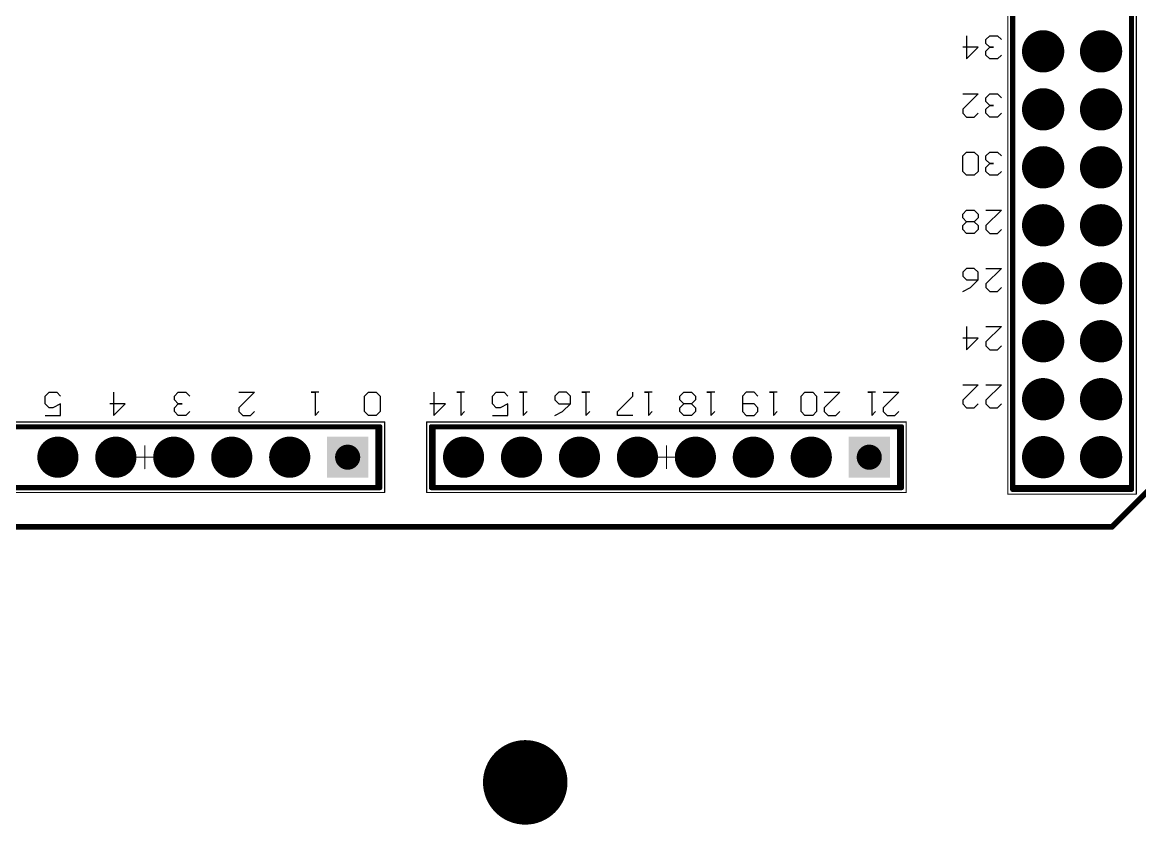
# Model space of a CAD drawing. Header units: millimetres. Extents: x 87 to 293, y -26 to 48.
# Drawn here: x 218.35 to 267.32, y -25.53 to 9.62 of the extents above; entities that cross this region are included whole.
import ezdxf

# ---------------------------------------------------------------- set-up
doc = ezdxf.new("R2010")
doc.units = ezdxf.units.MM
for name, color, linetype in [('BottomLayer', 5, 'Continuous'), ('BottomSolder', 6, 'Continuous'), ('Mechanical13', 56, 'Continuous'), ('Mechanical15', 56, 'Continuous'), ('MultiLayer', 9, 'Continuous'), ('PadHoleLayer', 156, 'Continuous'), ('TopLayer', 1, 'Continuous'), ('TopOverlay', 2, 'Continuous'), ('TopSolder', 216, 'Continuous'), ('ViaHoleLayer', 16, 'Continuous')]:
    doc.layers.add(name, color=color, linetype=linetype)

# ---------------------------------------------------------------- blocks, each defined once
blk = doc.blocks.new('MEGA2560_8')
at = {"layer": 'BottomLayer'}
for points, const_width in [([(-34.702, 24.13, 1), (-33.878, 24.13, 1)], 0.825), ([(-32.162, 24.13, 1), (-31.338, 24.13, 1)], 0.825), ([(-21.99, 24.13, 1), (-21.19, 24.13, 1)], 0.8), ([(-19.45, 24.13, 1), (-18.65, 24.13, 1)], 0.8), ([(-16.91, 24.13, 1), (-16.11, 24.13, 1)], 0.8), ([(-14.37, 24.13, 1), (-13.57, 24.13, 1)], 0.8), ([(-11.83, 24.13, 1), (-11.03, 24.13, 1)], 0.8), ([(-9.29, 24.13, 1), (-8.49, 24.13, 1)], 0.8), ([(-6.75, 24.13, 1), (-5.95, 24.13, 1)], 0.8), ([(0.87, 24.13, 1), (1.67, 24.13, 1)], 0.8), ([(3.41, 24.13, 1), (4.21, 24.13, 1)], 0.8), ([(5.95, 24.13, 1), (6.75, 24.13, 1)], 0.8), ([(8.49, 24.13, 1), (9.29, 24.13, 1)], 0.8), ([(11.03, 24.13, 1), (11.83, 24.13, 1)], 0.8), ([(-34.702, 21.59, 1), (-33.878, 21.59, 1)], 0.825), ([(-32.162, 21.59, 1), (-31.338, 21.59, 1)], 0.825), ([(-34.702, 19.05, 1), (-33.878, 19.05, 1)], 0.825), ([(-32.162, 19.05, 1), (-31.338, 19.05, 1)], 0.825), ([(-34.702, 16.51, 1), (-33.878, 16.51, 1)], 0.825), ([(-32.162, 16.51, 1), (-31.338, 16.51, 1)], 0.825), ([(-34.702, 13.97, 1), (-33.878, 13.97, 1)], 0.825), ([(-32.162, 13.97, 1), (-31.338, 13.97, 1)], 0.825), ([(-34.702, 11.43, 1), (-33.878, 11.43, 1)], 0.825), ([(-32.162, 11.43, 1), (-31.338, 11.43, 1)], 0.825), ([(-34.702, 8.89, 1), (-33.878, 8.89, 1)], 0.825), ([(-32.162, 8.89, 1), (-31.338, 8.89, 1)], 0.825), ([(-34.702, 6.35, 1), (-33.878, 6.35, 1)], 0.825), ([(-32.162, 6.35, 1), (-31.338, 6.35, 1)], 0.825)]:
    blk.add_lwpolyline(points, format="xyb", close=True, dxfattribs=dict(at, const_width=const_width))
for points in [[(-24.93, 23.33), (-23.33, 23.33), (-24.93, 24.93), (-23.33, 24.93)], [(-2.07, 23.33), (-0.47, 23.33), (-2.07, 24.93), (-0.47, 24.93)]]:
    blk.add_solid(points, dxfattribs=at)
at = {"layer": 'BottomSolder'}
for points, const_width in [([(-34.753, 24.13, 1), (-33.827, 24.13, 1)], 0.927), ([(-32.213, 24.13, 1), (-31.287, 24.13, 1)], 0.927), ([(-22.041, 24.13, 1), (-21.139, 24.13, 1)], 0.902), ([(-19.501, 24.13, 1), (-18.599, 24.13, 1)], 0.902), ([(-16.961, 24.13, 1), (-16.059, 24.13, 1)], 0.902), ([(-14.421, 24.13, 1), (-13.519, 24.13, 1)], 0.902), ([(-11.881, 24.13, 1), (-10.979, 24.13, 1)], 0.902), ([(-9.341, 24.13, 1), (-8.439, 24.13, 1)], 0.902), ([(-6.801, 24.13, 1), (-5.899, 24.13, 1)], 0.902), ([(0.819, 24.13, 1), (1.721, 24.13, 1)], 0.902), ([(3.359, 24.13, 1), (4.261, 24.13, 1)], 0.902), ([(5.899, 24.13, 1), (6.801, 24.13, 1)], 0.902), ([(8.439, 24.13, 1), (9.341, 24.13, 1)], 0.902), ([(10.979, 24.13, 1), (11.881, 24.13, 1)], 0.902), ([(-34.753, 21.59, 1), (-33.827, 21.59, 1)], 0.927), ([(-32.213, 21.59, 1), (-31.287, 21.59, 1)], 0.927), ([(-34.753, 19.05, 1), (-33.827, 19.05, 1)], 0.927), ([(-32.213, 19.05, 1), (-31.287, 19.05, 1)], 0.927), ([(-34.753, 16.51, 1), (-33.827, 16.51, 1)], 0.927), ([(-32.213, 16.51, 1), (-31.287, 16.51, 1)], 0.927), ([(-34.753, 13.97, 1), (-33.827, 13.97, 1)], 0.927), ([(-32.213, 13.97, 1), (-31.287, 13.97, 1)], 0.927), ([(-34.753, 11.43, 1), (-33.827, 11.43, 1)], 0.927), ([(-32.213, 11.43, 1), (-31.287, 11.43, 1)], 0.927), ([(-34.753, 8.89, 1), (-33.827, 8.89, 1)], 0.927), ([(-32.213, 8.89, 1), (-31.287, 8.89, 1)], 0.927), ([(-34.753, 6.35, 1), (-33.827, 6.35, 1)], 0.927), ([(-32.213, 6.35, 1), (-31.287, 6.35, 1)], 0.927)]:
    blk.add_lwpolyline(points, format="xyb", close=True, dxfattribs=dict(at, const_width=const_width))
for points in [[(-25.032, 23.228), (-23.228, 23.228), (-25.032, 25.032), (-23.228, 25.032)], [(-2.172, 23.228), (-0.368, 23.228), (-2.172, 25.032), (-0.368, 25.032)]]:
    blk.add_solid(points, dxfattribs=at)
at = {"layer": 'Mechanical13', "const_width": 0.1}
for points in [[(-35.56, 25.4), (-35.56, -20.32)], [(-30.48, 25.4), (-35.56, 25.4)], [(-30.48, 25.4), (-30.48, -20.32)], [(-25.4, 25.4), (-25.4, 22.86)], [(-5.08, 25.4), (-25.4, 25.4)], [(-5.08, 25.4), (-5.08, 22.86)], [(-2.54, 25.4), (-2.54, 22.86)], [(17.78, 25.4), (-2.54, 25.4)], [(-5.08, 22.86), (-25.4, 22.86)], [(17.78, 22.86), (-2.54, 22.86)]]:
    blk.add_lwpolyline(points, dxfattribs=at)
at = {"layer": 'Mechanical13', "const_width": 0.05}
for points in [[(-35.585, 25.4, 1), (-35.535, 25.4, 1)], [(-35.585, 25.4, 1), (-35.535, 25.4, 1)], [(-30.505, 25.4, 1), (-30.455, 25.4, 1)], [(-30.505, 25.4, 1), (-30.455, 25.4, 1)], [(-25.425, 25.4, 1), (-25.375, 25.4, 1)], [(-25.425, 25.4, 1), (-25.375, 25.4, 1)], [(-5.105, 25.4, 1), (-5.055, 25.4, 1)], [(-5.105, 25.4, 1), (-5.055, 25.4, 1)], [(-2.565, 25.4, 1), (-2.515, 25.4, 1)], [(-2.565, 25.4, 1), (-2.515, 25.4, 1)], [(-25.425, 22.86, 1), (-25.375, 22.86, 1)], [(-25.425, 22.86, 1), (-25.375, 22.86, 1)], [(-5.105, 22.86, 1), (-5.055, 22.86, 1)], [(-5.105, 22.86, 1), (-5.055, 22.86, 1)], [(-2.565, 22.86, 1), (-2.515, 22.86, 1)], [(-2.565, 22.86, 1), (-2.515, 22.86, 1)]]:
    blk.add_lwpolyline(points, format="xyb", close=True, dxfattribs=at)
at = {"layer": 'Mechanical15', "const_width": 0.05}
for points in [[(-30.205, 25.75), (-35.835, 25.75)], [(-35.835, 25.75), (-35.835, -20.67)], [(-30.205, 25.75), (-30.205, -20.67)], [(-25.75, 25.675), (-25.75, 22.585)], [(-4.73, 25.675), (-25.75, 25.675)], [(-4.73, 25.675), (-4.73, 22.585)], [(-2.89, 25.675), (-2.89, 22.585)], [(18.13, 25.675), (-2.89, 25.675)], [(-15.24, 24.63), (-15.24, 23.63)], [(7.62, 24.63), (7.62, 23.63)], [(-14.74, 24.13), (-15.74, 24.13)], [(8.12, 24.13), (7.12, 24.13)], [(-4.73, 22.585), (-25.75, 22.585)], [(18.13, 22.585), (-2.89, 22.585)]]:
    blk.add_lwpolyline(points, dxfattribs=at)
at = {"layer": 'Mechanical15', "const_width": 0.025}
for points in [[(-35.848, 25.75, 1), (-35.823, 25.75, 1)], [(-35.848, 25.75, 1), (-35.823, 25.75, 1)], [(-30.217, 25.75, 1), (-30.192, 25.75, 1)], [(-30.217, 25.75, 1), (-30.192, 25.75, 1)], [(-25.762, 25.675, 1), (-25.737, 25.675, 1)], [(-25.762, 25.675, 1), (-25.737, 25.675, 1)], [(-4.743, 25.675, 1), (-4.718, 25.675, 1)], [(-4.743, 25.675, 1), (-4.718, 25.675, 1)], [(-2.902, 25.675, 1), (-2.877, 25.675, 1)], [(-2.902, 25.675, 1), (-2.877, 25.675, 1)], [(-15.252, 24.63, 1), (-15.228, 24.63, 1)], [(7.608, 24.63, 1), (7.632, 24.63, 1)], [(-15.752, 24.13, 1), (-15.727, 24.13, 1)], [(-14.753, 24.13, 1), (-14.728, 24.13, 1)], [(7.108, 24.13, 1), (7.133, 24.13, 1)], [(8.107, 24.13, 1), (8.132, 24.13, 1)], [(-15.252, 23.63, 1), (-15.228, 23.63, 1)], [(7.608, 23.63, 1), (7.632, 23.63, 1)], [(-25.762, 22.585, 1), (-25.737, 22.585, 1)], [(-25.762, 22.585, 1), (-25.737, 22.585, 1)], [(-4.743, 22.585, 1), (-4.718, 22.585, 1)], [(-4.743, 22.585, 1), (-4.718, 22.585, 1)], [(-2.902, 22.585, 1), (-2.877, 22.585, 1)], [(-2.902, 22.585, 1), (-2.877, 22.585, 1)]]:
    blk.add_lwpolyline(points, format="xyb", close=True, dxfattribs=at)
at = {"layer": 'MultiLayer'}
for points, const_width in [([(-34.702, 24.13, 1), (-33.878, 24.13, 1)], 0.825), ([(-32.162, 24.13, 1), (-31.338, 24.13, 1)], 0.825), ([(-21.99, 24.13, 1), (-21.19, 24.13, 1)], 0.8), ([(-19.45, 24.13, 1), (-18.65, 24.13, 1)], 0.8), ([(-16.91, 24.13, 1), (-16.11, 24.13, 1)], 0.8), ([(-14.37, 24.13, 1), (-13.57, 24.13, 1)], 0.8), ([(-11.83, 24.13, 1), (-11.03, 24.13, 1)], 0.8), ([(-9.29, 24.13, 1), (-8.49, 24.13, 1)], 0.8), ([(-6.75, 24.13, 1), (-5.95, 24.13, 1)], 0.8), ([(0.87, 24.13, 1), (1.67, 24.13, 1)], 0.8), ([(3.41, 24.13, 1), (4.21, 24.13, 1)], 0.8), ([(5.95, 24.13, 1), (6.75, 24.13, 1)], 0.8), ([(8.49, 24.13, 1), (9.29, 24.13, 1)], 0.8), ([(11.03, 24.13, 1), (11.83, 24.13, 1)], 0.8), ([(-34.702, 21.59, 1), (-33.878, 21.59, 1)], 0.825), ([(-32.162, 21.59, 1), (-31.338, 21.59, 1)], 0.825), ([(-34.702, 19.05, 1), (-33.878, 19.05, 1)], 0.825), ([(-32.162, 19.05, 1), (-31.338, 19.05, 1)], 0.825), ([(-34.702, 16.51, 1), (-33.878, 16.51, 1)], 0.825), ([(-32.162, 16.51, 1), (-31.338, 16.51, 1)], 0.825), ([(-34.702, 13.97, 1), (-33.878, 13.97, 1)], 0.825), ([(-32.162, 13.97, 1), (-31.338, 13.97, 1)], 0.825), ([(-34.702, 11.43, 1), (-33.878, 11.43, 1)], 0.825), ([(-32.162, 11.43, 1), (-31.338, 11.43, 1)], 0.825), ([(-34.702, 8.89, 1), (-33.878, 8.89, 1)], 0.825), ([(-32.162, 8.89, 1), (-31.338, 8.89, 1)], 0.825), ([(-34.702, 6.35, 1), (-33.878, 6.35, 1)], 0.825), ([(-32.162, 6.35, 1), (-31.338, 6.35, 1)], 0.825)]:
    blk.add_lwpolyline(points, format="xyb", close=True, dxfattribs=dict(at, const_width=const_width))
for points in [[(-24.93, 23.33), (-23.33, 23.33), (-24.93, 24.93), (-23.33, 24.93)], [(-2.07, 23.33), (-0.47, 23.33), (-2.07, 24.93), (-0.47, 24.93)]]:
    blk.add_solid(points, dxfattribs=at)
at = {"layer": 'PadHoleLayer', "const_width": 0.55}
for points in [[(-34.565, 24.13, 1), (-34.015, 24.13, 1)], [(-32.025, 24.13, 1), (-31.475, 24.13, 1)], [(-24.405, 24.13, 1), (-23.855, 24.13, 1)], [(-21.865, 24.13, 1), (-21.315, 24.13, 1)], [(-19.325, 24.13, 1), (-18.775, 24.13, 1)], [(-16.785, 24.13, 1), (-16.235, 24.13, 1)], [(-14.245, 24.13, 1), (-13.695, 24.13, 1)], [(-11.705, 24.13, 1), (-11.155, 24.13, 1)], [(-9.165, 24.13, 1), (-8.615, 24.13, 1)], [(-6.625, 24.13, 1), (-6.075, 24.13, 1)], [(-1.545, 24.13, 1), (-0.995, 24.13, 1)], [(0.995, 24.13, 1), (1.545, 24.13, 1)], [(3.535, 24.13, 1), (4.085, 24.13, 1)], [(6.075, 24.13, 1), (6.625, 24.13, 1)], [(8.615, 24.13, 1), (9.165, 24.13, 1)], [(11.155, 24.13, 1), (11.705, 24.13, 1)], [(-34.565, 21.59, 1), (-34.015, 21.59, 1)], [(-32.025, 21.59, 1), (-31.475, 21.59, 1)], [(-34.565, 19.05, 1), (-34.015, 19.05, 1)], [(-32.025, 19.05, 1), (-31.475, 19.05, 1)], [(-34.565, 16.51, 1), (-34.015, 16.51, 1)], [(-32.025, 16.51, 1), (-31.475, 16.51, 1)], [(-34.565, 13.97, 1), (-34.015, 13.97, 1)], [(-32.025, 13.97, 1), (-31.475, 13.97, 1)], [(-34.565, 11.43, 1), (-34.015, 11.43, 1)], [(-32.025, 11.43, 1), (-31.475, 11.43, 1)], [(-34.565, 8.89, 1), (-34.015, 8.89, 1)], [(-32.025, 8.89, 1), (-31.475, 8.89, 1)], [(-34.565, 6.35, 1), (-34.015, 6.35, 1)], [(-32.025, 6.35, 1), (-31.475, 6.35, 1)]]:
    blk.add_lwpolyline(points, format="xyb", close=True, dxfattribs=at)
at = {"layer": 'TopLayer'}
for points, const_width in [([(-34.702, 24.13, 1), (-33.878, 24.13, 1)], 0.825), ([(-32.162, 24.13, 1), (-31.338, 24.13, 1)], 0.825), ([(-21.99, 24.13, 1), (-21.19, 24.13, 1)], 0.8), ([(-19.45, 24.13, 1), (-18.65, 24.13, 1)], 0.8), ([(-16.91, 24.13, 1), (-16.11, 24.13, 1)], 0.8), ([(-14.37, 24.13, 1), (-13.57, 24.13, 1)], 0.8), ([(-11.83, 24.13, 1), (-11.03, 24.13, 1)], 0.8), ([(-9.29, 24.13, 1), (-8.49, 24.13, 1)], 0.8), ([(-6.75, 24.13, 1), (-5.95, 24.13, 1)], 0.8), ([(0.87, 24.13, 1), (1.67, 24.13, 1)], 0.8), ([(3.41, 24.13, 1), (4.21, 24.13, 1)], 0.8), ([(5.95, 24.13, 1), (6.75, 24.13, 1)], 0.8), ([(8.49, 24.13, 1), (9.29, 24.13, 1)], 0.8), ([(11.03, 24.13, 1), (11.83, 24.13, 1)], 0.8), ([(-34.702, 21.59, 1), (-33.878, 21.59, 1)], 0.825), ([(-32.162, 21.59, 1), (-31.338, 21.59, 1)], 0.825), ([(-34.702, 19.05, 1), (-33.878, 19.05, 1)], 0.825), ([(-32.162, 19.05, 1), (-31.338, 19.05, 1)], 0.825), ([(-34.702, 16.51, 1), (-33.878, 16.51, 1)], 0.825), ([(-32.162, 16.51, 1), (-31.338, 16.51, 1)], 0.825), ([(-34.702, 13.97, 1), (-33.878, 13.97, 1)], 0.825), ([(-32.162, 13.97, 1), (-31.338, 13.97, 1)], 0.825), ([(-34.702, 11.43, 1), (-33.878, 11.43, 1)], 0.825), ([(-32.162, 11.43, 1), (-31.338, 11.43, 1)], 0.825), ([(-34.702, 8.89, 1), (-33.878, 8.89, 1)], 0.825), ([(-32.162, 8.89, 1), (-31.338, 8.89, 1)], 0.825), ([(-34.702, 6.35, 1), (-33.878, 6.35, 1)], 0.825), ([(-32.162, 6.35, 1), (-31.338, 6.35, 1)], 0.825)]:
    blk.add_lwpolyline(points, format="xyb", close=True, dxfattribs=dict(at, const_width=const_width))
for points in [[(-24.93, 23.33), (-23.33, 23.33), (-24.93, 24.93), (-23.33, 24.93)], [(-2.07, 23.33), (-0.47, 23.33), (-2.07, 24.93), (-0.47, 24.93)]]:
    blk.add_solid(points, dxfattribs=at)
at = {"layer": 'TopOverlay'}
for p, q in [((-25.254, 22.3), (-25.423, 22.13)), ((-24.915, 22.3), (-25.254, 22.3)), ((-24.746, 22.13), (-24.915, 22.3)), ((-24.746, 21.961), (-24.746, 22.13)), ((-24.238, 22.3), (-24.407, 22.13)), ((-24.238, 21.284), (-24.238, 22.3)), ((-22.667, 22.3), (-22.836, 22.13)), ((-22.328, 22.3), (-22.667, 22.3)), ((-22.159, 22.13), (-22.328, 22.3)), ((-22.159, 21.961), (-22.159, 22.13)), ((-21.82, 22.13), (-21.651, 22.3)), ((-21.82, 21.453), (-21.82, 22.13)), ((-21.651, 22.3), (-21.312, 22.3)), ((-21.312, 22.3), (-21.143, 22.13)), ((-21.143, 22.13), (-21.143, 21.453)), ((-19.927, 22.3), (-20.096, 22.13)), ((-19.927, 21.284), (-19.927, 22.3)), ((-19.081, 22.3), (-19.25, 22.13)), ((-19.25, 22.13), (-19.25, 21.961)), ((-18.742, 22.3), (-19.081, 22.3)), ((-18.573, 22.13), (-18.742, 22.3)), ((-18.573, 21.453), (-18.573, 22.13)), ((-17.187, 22.3), (-17.357, 22.13)), ((-17.187, 21.284), (-17.187, 22.3)), ((-16.51, 22.13), (-16.341, 22.3)), ((-16.51, 21.961), (-16.51, 22.13)), ((-16.341, 22.3), (-16.002, 22.3)), ((-16.002, 22.3), (-15.833, 22.13)), ((-15.833, 22.13), (-15.833, 21.961)), ((-14.448, 22.3), (-14.617, 22.13)), ((-14.448, 21.284), (-14.448, 22.3)), ((-13.771, 22.3), (-13.094, 22.3)), ((-13.094, 22.13), (-13.771, 21.453)), ((-13.094, 22.3), (-13.094, 22.13)), ((-11.708, 22.3), (-11.878, 22.13)), ((-11.708, 21.284), (-11.708, 22.3)), ((-10.693, 22.13), (-11.031, 21.792)), ((-10.354, 22.3), (-10.693, 22.13)), ((-8.969, 22.3), (-9.138, 22.13)), ((-8.969, 21.284), (-8.969, 22.3)), ((-7.614, 22.3), (-8.292, 22.3)), ((-8.292, 22.3), (-8.292, 21.792)), ((-6.229, 22.3), (-6.398, 22.13)), ((-6.229, 21.284), (-6.229, 22.3)), ((-5.044, 22.3), (-5.552, 21.792)), ((-5.044, 21.284), (-5.044, 22.3)), ((-2.69, 22.13), (-2.521, 22.3)), ((-2.69, 21.453), (-2.69, 22.13)), ((-2.521, 22.3), (-2.182, 22.3)), ((-2.182, 22.3), (-2.013, 22.13)), ((-2.013, 22.13), (-2.013, 21.453)), ((0.157, 22.3), (-0.012, 22.13)), ((0.157, 21.284), (0.157, 22.3)), ((2.987, 22.3), (2.818, 22.13)), ((3.326, 22.3), (2.987, 22.3)), ((3.495, 22.13), (3.326, 22.3)), ((3.495, 21.961), (3.495, 22.13)), ((5.648, 22.13), (5.818, 22.3)), ((5.818, 22.3), (6.156, 22.3)), ((6.156, 22.3), (6.326, 22.13)), ((6.326, 22.13), (6.326, 21.961)), ((8.987, 22.3), (8.479, 21.792)), ((8.987, 21.284), (8.987, 22.3)), ((11.986, 22.3), (11.309, 22.3)), ((11.309, 22.3), (11.309, 21.792)), ((-29.751, 21.968), (-29.92, 21.799)), ((-29.92, 20.953), (-29.243, 21.63)), ((-29.412, 21.968), (-29.751, 21.968)), ((-29.243, 21.799), (-29.412, 21.968)), ((-29.243, 21.63), (-29.243, 21.799)), ((-28.735, 21.968), (-28.904, 21.799)), ((-28.904, 20.953), (-28.227, 21.63)), ((-28.396, 21.968), (-28.735, 21.968)), ((-28.227, 21.799), (-28.396, 21.968)), ((-28.227, 21.63), (-28.227, 21.799)), ((-25.423, 21.284), (-24.746, 21.961)), ((-22.836, 21.284), (-22.159, 21.961)), ((-19.25, 21.961), (-19.081, 21.792)), ((-19.081, 21.792), (-18.573, 21.792)), ((-16.341, 21.792), (-16.51, 21.961)), ((-16.51, 21.623), (-16.341, 21.792)), ((-16.51, 21.453), (-16.51, 21.623)), ((-16.341, 21.792), (-16.002, 21.792)), ((-15.833, 21.961), (-16.002, 21.792)), ((-16.002, 21.792), (-15.833, 21.623)), ((-15.833, 21.623), (-15.833, 21.453)), ((-11.031, 21.792), (-11.031, 21.453)), ((-10.523, 21.792), (-11.031, 21.792)), ((-10.354, 21.623), (-10.523, 21.792)), ((-10.354, 21.453), (-10.354, 21.623)), ((-8.292, 21.792), (-7.953, 21.961)), ((-7.953, 21.961), (-7.784, 21.961)), ((-7.784, 21.961), (-7.614, 21.792)), ((-7.614, 21.792), (-7.614, 21.453)), ((-5.552, 21.792), (-4.875, 21.792)), ((2.818, 21.284), (3.495, 21.961)), ((6.156, 21.792), (5.987, 21.792)), ((5.987, 21.792), (6.156, 21.792)), ((6.326, 21.961), (6.156, 21.792)), ((6.156, 21.792), (6.326, 21.623)), ((6.326, 21.623), (6.326, 21.453)), ((8.479, 21.792), (9.156, 21.792)), ((11.309, 21.792), (11.648, 21.961)), ((11.648, 21.961), (11.817, 21.961)), ((11.817, 21.961), (11.986, 21.792)), ((11.986, 21.792), (11.986, 21.453)), ((-24.746, 21.284), (-25.423, 21.284)), ((-24.407, 21.284), (-24.069, 21.284)), ((-24.069, 21.284), (-24.238, 21.284)), ((-22.159, 21.284), (-22.836, 21.284)), ((-21.651, 21.284), (-21.82, 21.453)), ((-21.312, 21.284), (-21.651, 21.284)), ((-21.143, 21.453), (-21.312, 21.284)), ((-20.096, 21.284), (-19.758, 21.284)), ((-19.758, 21.284), (-19.927, 21.284)), ((-19.25, 21.453), (-19.081, 21.284)), ((-19.081, 21.284), (-18.742, 21.284)), ((-18.742, 21.284), (-18.573, 21.453)), ((-17.357, 21.284), (-17.018, 21.284)), ((-17.018, 21.284), (-17.187, 21.284)), ((-16.341, 21.284), (-16.51, 21.453)), ((-16.002, 21.284), (-16.341, 21.284)), ((-15.833, 21.453), (-16.002, 21.284)), ((-14.617, 21.284), (-14.279, 21.284)), ((-14.279, 21.284), (-14.448, 21.284)), ((-13.771, 21.453), (-13.771, 21.284)), ((-11.878, 21.284), (-11.539, 21.284)), ((-11.539, 21.284), (-11.708, 21.284)), ((-11.031, 21.453), (-10.862, 21.284)), ((-10.862, 21.284), (-10.523, 21.284)), ((-10.523, 21.284), (-10.354, 21.453)), ((-9.138, 21.284), (-8.799, 21.284)), ((-8.799, 21.284), (-8.969, 21.284)), ((-8.122, 21.284), (-8.292, 21.453)), ((-7.784, 21.284), (-8.122, 21.284)), ((-7.614, 21.453), (-7.784, 21.284)), ((-6.398, 21.284), (-6.06, 21.284)), ((-6.06, 21.284), (-6.229, 21.284)), ((-2.521, 21.284), (-2.69, 21.453)), ((-2.182, 21.284), (-2.521, 21.284)), ((-2.013, 21.453), (-2.182, 21.284)), ((-0.012, 21.284), (0.326, 21.284)), ((0.326, 21.284), (0.157, 21.284)), ((3.495, 21.284), (2.818, 21.284)), ((5.818, 21.284), (5.648, 21.453)), ((6.156, 21.284), (5.818, 21.284)), ((6.326, 21.453), (6.156, 21.284)), ((11.478, 21.284), (11.309, 21.453)), ((11.817, 21.284), (11.478, 21.284)), ((11.986, 21.453), (11.817, 21.284)), ((-29.243, 20.953), (-29.92, 20.953)), ((-28.227, 20.953), (-28.904, 20.953)), ((-29.751, 19.42), (-29.92, 19.251)), ((-29.412, 19.42), (-29.751, 19.42)), ((-29.243, 19.251), (-29.412, 19.42)), ((-29.243, 19.082), (-29.243, 19.251)), ((-28.396, 19.42), (-28.904, 18.912)), ((-28.396, 18.405), (-28.396, 19.42)), ((-29.92, 18.405), (-29.243, 19.082)), ((-28.904, 18.912), (-28.227, 18.912)), ((-29.243, 18.405), (-29.92, 18.405)), ((-29.751, 16.872), (-29.92, 16.703)), ((-29.412, 16.872), (-29.751, 16.872)), ((-29.243, 16.703), (-29.412, 16.872)), ((-29.243, 16.534), (-29.243, 16.703)), ((-28.566, 16.703), (-28.904, 16.365)), ((-28.227, 16.872), (-28.566, 16.703)), ((-29.92, 15.857), (-29.243, 16.534)), ((-28.904, 16.365), (-28.904, 16.026)), ((-28.396, 16.365), (-28.904, 16.365)), ((-28.227, 16.195), (-28.396, 16.365)), ((-28.227, 16.026), (-28.227, 16.195)), ((-29.243, 15.857), (-29.92, 15.857)), ((-28.904, 16.026), (-28.735, 15.857)), ((-28.735, 15.857), (-28.396, 15.857)), ((-28.396, 15.857), (-28.227, 16.026)), ((-29.751, 14.324), (-29.92, 14.155)), ((-29.412, 14.324), (-29.751, 14.324)), ((-29.243, 14.155), (-29.412, 14.324)), ((-28.904, 14.155), (-28.735, 14.324)), ((-28.735, 14.324), (-28.396, 14.324)), ((-28.396, 14.324), (-28.227, 14.155)), ((-29.92, 13.309), (-29.243, 13.986)), ((-29.243, 13.986), (-29.243, 14.155)), ((-28.904, 13.986), (-28.904, 14.155)), ((-28.735, 13.817), (-28.904, 13.986)), ((-28.904, 13.647), (-28.735, 13.817)), ((-28.735, 13.817), (-28.396, 13.817)), ((-28.227, 13.986), (-28.396, 13.817)), ((-28.396, 13.817), (-28.227, 13.647)), ((-28.227, 14.155), (-28.227, 13.986)), ((-29.243, 13.309), (-29.92, 13.309)), ((-28.904, 13.478), (-28.904, 13.647)), ((-28.735, 13.309), (-28.904, 13.478)), ((-28.396, 13.309), (-28.735, 13.309)), ((-28.227, 13.478), (-28.396, 13.309)), ((-28.227, 13.647), (-28.227, 13.478)), ((-29.92, 11.607), (-29.751, 11.777)), ((-29.751, 11.777), (-29.412, 11.777)), ((-29.412, 11.777), (-29.243, 11.607)), ((-28.904, 11.607), (-28.735, 11.777)), ((-28.735, 11.777), (-28.396, 11.777)), ((-28.396, 11.777), (-28.227, 11.607)), ((-29.412, 11.269), (-29.581, 11.269)), ((-29.581, 11.269), (-29.412, 11.269)), ((-29.243, 11.438), (-29.412, 11.269)), ((-29.412, 11.269), (-29.243, 11.099)), ((-29.243, 11.607), (-29.243, 11.438)), ((-28.904, 10.93), (-28.904, 11.607)), ((-28.227, 11.607), (-28.227, 10.93)), ((-29.751, 10.761), (-29.92, 10.93)), ((-29.243, 10.93), (-29.412, 10.761)), ((-29.243, 11.099), (-29.243, 10.93)), ((-28.735, 10.761), (-28.904, 10.93)), ((-28.227, 10.93), (-28.396, 10.761)), ((-29.412, 10.761), (-29.751, 10.761)), ((-28.396, 10.761), (-28.735, 10.761)), ((-29.92, 9.059), (-29.751, 9.229)), ((-29.751, 9.229), (-29.412, 9.229)), ((-29.412, 9.229), (-29.243, 9.059)), ((-29.243, 8.89), (-29.412, 8.721)), ((-29.243, 9.059), (-29.243, 8.89)), ((-28.735, 9.229), (-28.904, 9.059)), ((-28.904, 8.213), (-28.227, 8.89)), ((-28.396, 9.229), (-28.735, 9.229)), ((-28.227, 9.059), (-28.396, 9.229)), ((-28.227, 8.89), (-28.227, 9.059)), ((-29.751, 8.213), (-29.92, 8.382)), ((-29.412, 8.721), (-29.581, 8.721)), ((-29.581, 8.721), (-29.412, 8.721)), ((-29.412, 8.721), (-29.243, 8.551)), ((-29.243, 8.382), (-29.412, 8.213)), ((-29.243, 8.551), (-29.243, 8.382)), ((-29.412, 8.213), (-29.751, 8.213)), ((-28.227, 8.213), (-28.904, 8.213)), ((-29.92, 6.511), (-29.751, 6.681)), ((-29.751, 6.681), (-29.412, 6.681)), ((-29.412, 6.681), (-29.243, 6.511)), ((-29.243, 6.511), (-29.243, 6.342)), ((-28.396, 6.681), (-28.904, 6.173)), ((-28.396, 5.665), (-28.396, 6.681)), ((-29.412, 6.173), (-29.581, 6.173)), ((-29.581, 6.173), (-29.412, 6.173)), ((-29.243, 6.342), (-29.412, 6.173)), ((-29.412, 6.173), (-29.243, 6.004)), ((-29.243, 6.004), (-29.243, 5.834)), ((-28.904, 6.173), (-28.227, 6.173)), ((-29.751, 5.665), (-29.92, 5.834)), ((-29.412, 5.665), (-29.751, 5.665)), ((-29.243, 5.834), (-29.412, 5.665))]:
    blk.add_line(p, q, dxfattribs=at)
for points, const_width in [([(-34.77, 27.179), (-37.31, 24.639)], 0.254), ([(61.75, 27.179), (-34.77, 27.179)], 0.254), ([(-35.635, 25.55), (-35.635, -20.47)], 0.2), ([(-30.405, 25.55), (-35.635, 25.55)], 0.2), ([(-30.405, 25.55), (-30.405, -20.47)], 0.2), ([(-25.55, 25.475), (-25.55, 22.785)], 0.2), ([(-4.93, 25.475), (-25.55, 25.475)], 0.2), ([(-4.93, 25.475), (-4.93, 22.785)], 0.2), ([(-2.69, 25.475), (-2.69, 22.785)], 0.2), ([(17.93, 25.475), (-2.69, 25.475)], 0.2), ([(-4.93, 22.785), (-25.55, 22.785)], 0.2), ([(17.93, 22.785), (-2.69, 22.785)], 0.2)]:
    blk.add_lwpolyline(points, dxfattribs=dict(at, const_width=const_width))
for points, const_width in [([(-34.834, 27.179, 1), (-34.707, 27.179, 1)], 0.127), ([(-34.834, 27.179, 1), (-34.707, 27.179, 1)], 0.127), ([(-35.685, 25.55, 1), (-35.585, 25.55, 1)], 0.1), ([(-35.685, 25.55, 1), (-35.585, 25.55, 1)], 0.1), ([(-30.455, 25.55, 1), (-30.355, 25.55, 1)], 0.1), ([(-30.455, 25.55, 1), (-30.355, 25.55, 1)], 0.1), ([(-25.6, 25.475, 1), (-25.5, 25.475, 1)], 0.1), ([(-25.6, 25.475, 1), (-25.5, 25.475, 1)], 0.1), ([(-4.98, 25.475, 1), (-4.88, 25.475, 1)], 0.1), ([(-4.98, 25.475, 1), (-4.88, 25.475, 1)], 0.1), ([(-2.74, 25.475, 1), (-2.64, 25.475, 1)], 0.1), ([(-2.74, 25.475, 1), (-2.64, 25.475, 1)], 0.1), ([(-25.6, 22.785, 1), (-25.5, 22.785, 1)], 0.1), ([(-25.6, 22.785, 1), (-25.5, 22.785, 1)], 0.1), ([(-4.98, 22.785, 1), (-4.88, 22.785, 1)], 0.1), ([(-4.98, 22.785, 1), (-4.88, 22.785, 1)], 0.1), ([(-2.74, 22.785, 1), (-2.64, 22.785, 1)], 0.1), ([(-2.74, 22.785, 1), (-2.64, 22.785, 1)], 0.1)]:
    blk.add_lwpolyline(points, format="xyb", close=True, dxfattribs=dict(at, const_width=const_width))
at = {"layer": 'TopSolder'}
for points, const_width in [([(-34.753, 24.13, 1), (-33.827, 24.13, 1)], 0.927), ([(-32.213, 24.13, 1), (-31.287, 24.13, 1)], 0.927), ([(-22.041, 24.13, 1), (-21.139, 24.13, 1)], 0.902), ([(-19.501, 24.13, 1), (-18.599, 24.13, 1)], 0.902), ([(-16.961, 24.13, 1), (-16.059, 24.13, 1)], 0.902), ([(-14.421, 24.13, 1), (-13.519, 24.13, 1)], 0.902), ([(-11.881, 24.13, 1), (-10.979, 24.13, 1)], 0.902), ([(-9.341, 24.13, 1), (-8.439, 24.13, 1)], 0.902), ([(-6.801, 24.13, 1), (-5.899, 24.13, 1)], 0.902), ([(0.819, 24.13, 1), (1.721, 24.13, 1)], 0.902), ([(3.359, 24.13, 1), (4.261, 24.13, 1)], 0.902), ([(5.899, 24.13, 1), (6.801, 24.13, 1)], 0.902), ([(8.439, 24.13, 1), (9.341, 24.13, 1)], 0.902), ([(10.979, 24.13, 1), (11.881, 24.13, 1)], 0.902), ([(-34.753, 21.59, 1), (-33.827, 21.59, 1)], 0.927), ([(-32.213, 21.59, 1), (-31.287, 21.59, 1)], 0.927), ([(-34.753, 19.05, 1), (-33.827, 19.05, 1)], 0.927), ([(-32.213, 19.05, 1), (-31.287, 19.05, 1)], 0.927), ([(-34.753, 16.51, 1), (-33.827, 16.51, 1)], 0.927), ([(-32.213, 16.51, 1), (-31.287, 16.51, 1)], 0.927), ([(-34.753, 13.97, 1), (-33.827, 13.97, 1)], 0.927), ([(-32.213, 13.97, 1), (-31.287, 13.97, 1)], 0.927), ([(-34.753, 11.43, 1), (-33.827, 11.43, 1)], 0.927), ([(-32.213, 11.43, 1), (-31.287, 11.43, 1)], 0.927), ([(-34.753, 8.89, 1), (-33.827, 8.89, 1)], 0.927), ([(-32.213, 8.89, 1), (-31.287, 8.89, 1)], 0.927), ([(-34.753, 6.35, 1), (-33.827, 6.35, 1)], 0.927), ([(-32.213, 6.35, 1), (-31.287, 6.35, 1)], 0.927)]:
    blk.add_lwpolyline(points, format="xyb", close=True, dxfattribs=dict(at, const_width=const_width))
for points in [[(-25.032, 23.228), (-23.228, 23.228), (-25.032, 25.032), (-23.228, 25.032)], [(-2.172, 23.228), (-0.368, 23.228), (-2.172, 25.032), (-0.368, 25.032)]]:
    blk.add_solid(points, dxfattribs=at)

msp = doc.modelspace()

# ---------------------------------------------------------------- linework, layer by layer
at = {"layer": 'BottomLayer', "const_width": 1.75}
msp.add_lwpolyline([(239.52, -23.676, 1), (241.27, -23.676, 1)], format="xyb", close=True, dxfattribs=at)
at = {"layer": 'BottomSolder', "const_width": 1.852}
msp.add_lwpolyline([(239.469, -23.676, 1), (241.321, -23.676, 1)], format="xyb", close=True, dxfattribs=at)
at = {"layer": 'MultiLayer', "const_width": 1.75}
msp.add_lwpolyline([(239.52, -23.676, 1), (241.27, -23.676, 1)], format="xyb", close=True, dxfattribs=at)
at = {"layer": 'TopLayer', "const_width": 1.75}
msp.add_lwpolyline([(239.52, -23.676, 1), (241.27, -23.676, 1)], format="xyb", close=True, dxfattribs=at)
at = {"layer": 'TopSolder', "const_width": 1.852}
msp.add_lwpolyline([(239.469, -23.676, 1), (241.321, -23.676, 1)], format="xyb", close=True, dxfattribs=at)
at = {"layer": 'ViaHoleLayer', "const_width": 1.5}
msp.add_lwpolyline([(239.645, -23.676, 1), (241.145, -23.676, 1)], format="xyb", close=True, dxfattribs=at)

# ---------------------------------------------------------------- block references
at = {"rotation": 180}
msp.add_blockref('MEGA2560_8', (231.342, 14.7), dxfattribs=at)

doc.saveas('drawing.dxf')
